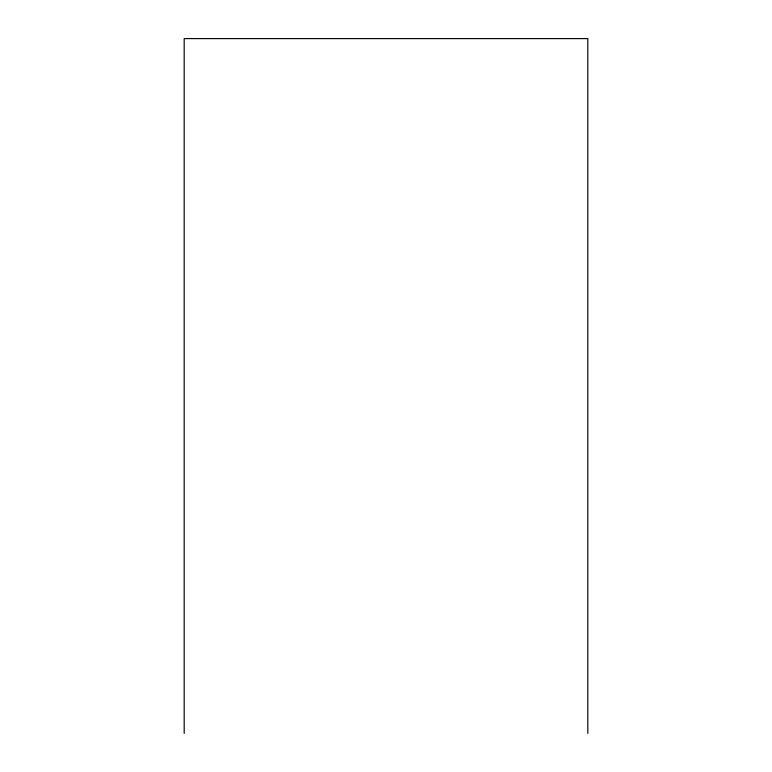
<?xml version="1.0" encoding="UTF-8"?>
<svg xmlns="http://www.w3.org/2000/svg" width="772" height="772" viewBox="0 0 772 772"><rect width="100%" height="100%" fill="white"/><g stroke="black" fill="none" stroke-linecap="round" stroke-linejoin="round"><path stroke-width="1.16" d="M587.81 733.4L587.81 38.6L184.19 38.6L184.19 733.4"/></g></svg>
